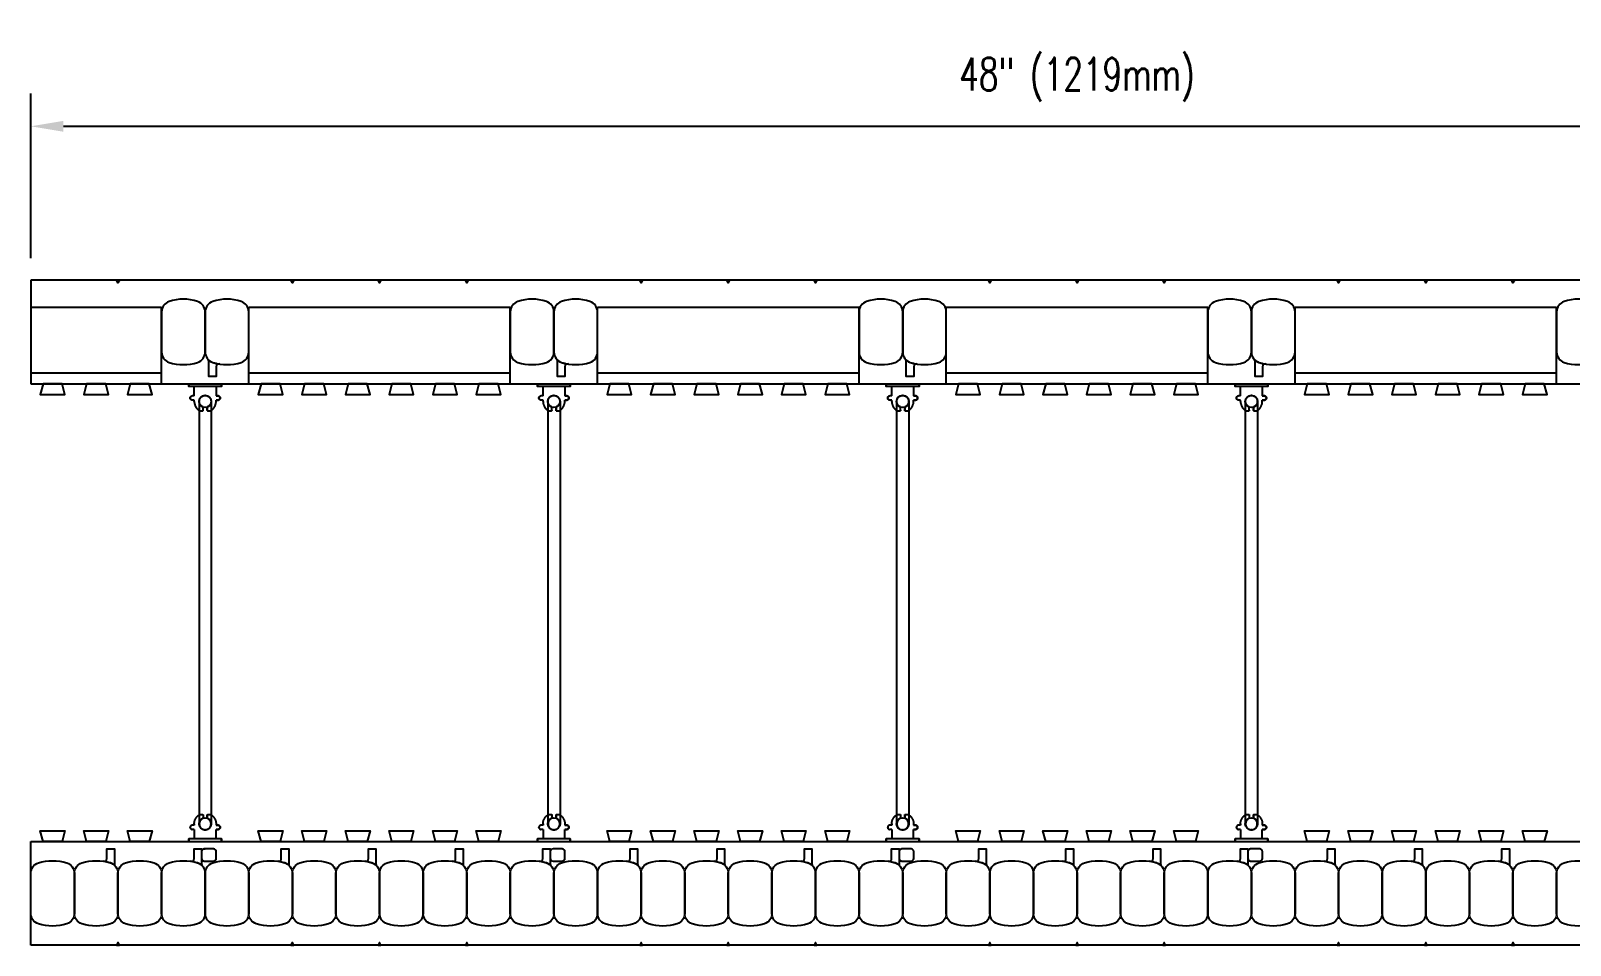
# Model space of a CAD drawing. Header units: inches. Extents: x 321.8 to 375.9, y 102.8 to 155.5.
# Drawn here: x 321.79 to 357.1, y 134.56 to 155.53 of the extents above; entities that cross this region are included whole.
import ezdxf

# ---------------------------------------------------------------- set-up
doc = ezdxf.new("R2010")
doc.units = ezdxf.units.IN
doc.header["$MEASUREMENT"] = 0
for name, color, linetype in [('line25', 2, 'Continuous'), ('LINE50', 5, 'Continuous'), ('LINE9', 9, 'Continuous'), ('TEXT', 4, 'Continuous')]:
    doc.layers.add(name, color=color, linetype=linetype)
doc.styles.add('DIM', font='romans.shx', dxfattribs={"width": 0.7})
doc.dimstyles.new('ext_8', dxfattribs={"dimscale": 8, "dimtxt": 0.09375, "dimasz": 0.09375, "dimexe": 0.09375, "dimexo": 0.0625, "dimgap": 0.0625, "dimtad": 1, "dimdec": 3, "dimzin": 3, "dimdsep": 46, "dimlunit": 4, "dimtxsty": 'DIM', "dimcen": 0.09, "dimdle": 0.09375, "dimclrt": 4, "dimadec": 0, "dimazin": 0, "dimtfac": 1, "dimtdec": 3, "dimtmove": 2, "dimatfit": 3, "dimfxl": 0, "dimfrac": 2, "dimtolj": 1, "dimtzin": 0, "dimarcsym": 0})

# ---------------------------------------------------------------- blocks, each defined once
blk = doc.blocks.new('*D20')
at = {"layer": 'Defpoints', "color": 0}
for p in [(369.786, 153.341), (321.786, 149.814), (369.786, 149.814)]:
    blk.add_point(p, dxfattribs=at)
at = {"layer": 'TEXT', "color": 0, "lineweight": -2}
for p, q in [((321.786, 150.314), (321.786, 154.091)), ((369.786, 150.314), (369.786, 154.091)), ((322.536, 153.341), (369.036, 153.341))]:
    blk.add_line(p, q, dxfattribs=at)
at = {"layer": 'TEXT', "color": 0}
for points in [[(322.536, 153.466), (322.536, 153.216), (321.786, 153.341)], [(369.036, 153.466), (369.036, 153.216), (369.786, 153.341)]]:
    blk.add_solid(points, dxfattribs=at)
at = {"layer": 'TEXT', "color": 4, "insert": (345.786, 154.412), "char_height": 0.75, "attachment_point": 5, "style": 'DIM'}
blk.add_mtext('\\A1;48" (1219mm)', dxfattribs=at)
blk = doc.blocks.new('WEB_CENTRE_TOP_10')
for p, q in [((-0.141, 9.688), (-0.141, 0)), ((0.141, 9.688), (0.141, 0))]:
    blk.add_line(p, q)
for centre in [(0, 9.688), (0, 0)]:
    blk.add_circle(centre, 0.141)
blk = doc.blocks.new('Connector')
blk.add_point((0.271, 0))
at = {"layer": 'LINE9'}
for p, q in [((0, 0.375), (0, -0.375)), ((0.062, -0.375), (0.062, 0.375)), ((0.281, 0.25), (0.062, 0.25))]:
    blk.add_line(p, q, dxfattribs=at)
for points, weights in [([(0.007, 0.375), (0.004, 0.375), (0, 0.375)], [1, 0.972587069138, 0.950305488115]), ([(0.327, 0.343), (0.308, 0.343), (0.281, 0.317), (0.281, 0.297)], [1, 0.85355339, 0.85355339, 1]), ([(0.328, 0.343), (0.327, 0.343), (0.327, 0.343)], [1, 0.70710678, 1]), ([(0.375, 0.297), (0.375, 0.317), (0.348, 0.343), (0.329, 0.343)], [1, 0.85355339, 0.85355339, 1]), ([(0.406, 0.25), (0.546, 0.25), (0.619, 0.131)], [0.958404415409, 0.794674173519, 0.864651571113]), ([(0.619, 0.052), (0.612, 0.049), (0.604, 0.049)], [0.83615024178, 0.892081430621, 1]), ([(0.281, -0.297), (0.281, -0.317), (0.308, -0.343), (0.327, -0.343)], [1, 0.85355339, 0.85355339, 1]), ([(0.327, -0.343), (0.281, -0.343), (0.281, -0.297)], [1, 0.70710678, 1]), ([(0.329, -0.343), (0.348, -0.343), (0.375, -0.317), (0.375, -0.297)], [1, 0.85355339, 0.85355339, 1]), ([(0.375, -0.297), (0.375, -0.343), (0.329, -0.343)], [1, 0.70710678, 1]), ([(0.619, -0.131), (0.546, -0.25), (0.406, -0.25)], [0.864651574428, 0.794674169686, 0.958404415195]), ([(0.604, -0.049), (0.612, -0.049), (0.619, -0.052)], [1, 0.89208144177, 0.836150253337]), ([(0, -0.375), (0.004, -0.375), (0.007, -0.375)], [0.950305488115, 0.972587069138, 1])]:
    blk.add_rational_spline(points, weights, degree=2, dxfattribs=at)
for points, degree in [([(0, 0.375), (0.002, 0.375), (0.005, 0.375), (0.007, 0.375)], 3), ([(0.007, 0.375), (0.021, 0.375), (0.051, 0.375), (0.062, 0.375), (0.062, 0.375)], 3), ([(0.281, 0.25), (0.281, 0.297)], 1), ([(0.327, 0.343), (0.327, 0.343), (0.328, 0.343), (0.328, 0.343)], 3), ([(0.328, 0.343), (0.329, 0.343), (0.329, 0.343), (0.329, 0.343)], 3), ([(0.375, 0.25), (0.375, 0.297)], 1), ([(0.406, 0.25), (0.375, 0.25)], 1), ([(0.406, 0.25), (0.406, 0.25)], 1), ([(0.406, 0.25), (0.406, 0.25)], 1), ([(0.406, 0.25), (0.406, 0.25)], 1), ([(0.406, 0.25), (0.406, 0.25)], 1), ([(0.406, 0.25), (0.406, 0.25)], 1), ([(0.406, 0.25), (0.406, 0.25)], 1), ([(0.406, 0.25), (0.406, 0.25)], 1), ([(0.406, 0.25), (0.406, 0.25)], 1), ([(0.406, 0.25), (0.406, 0.25)], 1), ([(0.406, 0.25), (0.406, 0.25)], 1), ([(0.406, 0.25), (0.406, 0.25)], 1), ([(0.406, 0.25), (0.406, 0.25)], 1), ([(0.406, 0.25), (0.406, 0.25)], 1), ([(0.406, 0.25), (0.406, 0.25)], 1), ([(0.406, 0.25), (0.406, 0.25)], 1), ([(0.406, 0.25), (0.406, 0.25)], 1), ([(0.406, 0.25), (0.406, 0.25)], 1), ([(0.406, 0.25), (0.406, 0.25)], 1), ([(0.406, 0.25), (0.406, 0.25)], 1), ([(0.406, 0.25), (0.406, 0.25)], 1), ([(0.406, 0.25), (0.406, 0.25)], 1), ([(0.406, 0.25), (0.406, 0.25)], 1), ([(0.406, 0.25), (0.406, 0.25)], 1), ([(0.406, 0.25), (0.406, 0.25)], 1), ([(0.604, 0.049), (0.532, 0.049)], 1), ([(0.532, 0.049), (0.532, 0.049)], 1), ([(0.532, 0.049), (0.532, 0.049)], 1), ([(0.532, 0.049), (0.532, 0.049)], 1), ([(0.532, 0.049), (0.532, 0.049)], 1), ([(0.532, 0.049), (0.532, 0.049)], 1), ([(0.532, 0.049), (0.532, 0.049)], 1), ([(0.532, 0.049), (0.532, 0.049)], 1), ([(0.532, 0.049), (0.532, 0.049)], 1), ([(0.532, 0.049), (0.532, 0.049)], 1), ([(0.532, 0.049), (0.532, 0.049)], 1), ([(0.604, 0.049), (0.609, 0.049), (0.614, 0.05), (0.619, 0.052)], 3), ([(0.604, 0.049), (0.604, 0.049)], 1), ([(0.604, 0.049), (0.604, 0.049)], 1), ([(0.604, 0.049), (0.604, 0.049)], 1), ([(0.604, 0.049), (0.604, 0.049)], 1), ([(0.619, 0.131), (0.619, 0.052)], 1), ([(0.619, 0.131), (0.619, 0.131)], 1), ([(0.619, 0.131), (0.619, 0.131)], 1), ([(0.619, 0.131), (0.619, 0.131)], 1), ([(0.619, 0.131), (0.619, 0.131)], 1), ([(0.062, -0.25), (0.281, -0.25)], 1), ([(0.281, -0.297), (0.281, -0.25)], 1), ([(0.281, -0.25), (0.281, -0.297)], 1), ([(0.328, -0.343), (0.328, -0.343), (0.327, -0.343), (0.327, -0.343)], 3), ([(0.329, -0.343), (0.329, -0.343), (0.329, -0.343), (0.328, -0.343)], 3), ([(0.375, -0.25), (0.375, -0.297)], 1), ([(0.375, -0.297), (0.375, -0.25)], 1), ([(0.406, -0.25), (0.375, -0.25)], 1), ([(0.406, -0.25), (0.406, -0.25)], 1), ([(0.406, -0.25), (0.406, -0.25)], 1), ([(0.406, -0.25), (0.406, -0.25)], 1), ([(0.406, -0.25), (0.406, -0.25)], 1), ([(0.406, -0.25), (0.406, -0.25)], 1), ([(0.406, -0.25), (0.406, -0.25)], 1), ([(0.406, -0.25), (0.406, -0.25)], 1), ([(0.406, -0.25), (0.406, -0.25)], 1), ([(0.406, -0.25), (0.406, -0.25)], 1), ([(0.406, -0.25), (0.406, -0.25)], 1), ([(0.406, -0.25), (0.406, -0.25)], 1), ([(0.532, -0.049), (0.604, -0.049)], 1), ([(0.604, -0.049), (0.58, -0.049), (0.556, -0.049), (0.532, -0.049)], 3), ([(0.532, -0.049), (0.532, -0.049)], 1), ([(0.532, -0.049), (0.532, -0.049)], 1), ([(0.532, -0.049), (0.532, -0.049)], 1), ([(0.532, -0.049), (0.532, -0.049)], 1), ([(0.619, -0.052), (0.614, -0.05), (0.609, -0.049), (0.604, -0.049)], 3), ([(0.604, -0.049), (0.604, -0.049)], 1), ([(0.604, -0.049), (0.604, -0.049)], 1), ([(0.604, -0.049), (0.604, -0.049)], 1), ([(0.604, -0.049), (0.604, -0.049)], 1), ([(0.604, -0.049), (0.604, -0.049)], 1), ([(0.604, -0.049), (0.604, -0.049)], 1), ([(0.604, -0.049), (0.604, -0.049)], 1), ([(0.604, -0.049), (0.604, -0.049)], 1), ([(0.619, -0.052), (0.619, -0.131)], 1), ([(0.619, -0.131), (0.619, -0.131)], 1), ([(0.619, -0.131), (0.619, -0.131)], 1), ([(0.619, -0.131), (0.619, -0.131)], 1), ([(0.619, -0.131), (0.619, -0.131)], 1), ([(0.007, -0.375), (0.005, -0.375), (0.002, -0.375), (0, -0.375)], 3), ([(0.062, -0.375), (0.062, -0.375), (0.051, -0.375), (0.021, -0.375), (0.007, -0.375)], 3)]:
    blk.add_open_spline(points, degree=degree, dxfattribs=at)
for points, weights, knots in [([(0.062, 0.375), (0.062, 0.375), (0.046, 0.375), (0.03, 0.375), (0.007, 0.375)], [0.868718858569, 0.861102746415, 1, 0.861102734288, 0.868718859898], [0, 0, 0, 0.5, 0.5, 1, 1, 1]), ([(0.532, 0.049), (0.472, 0.203), (0.333, 0.113), (0.157, 0), (0.333, -0.113), (0.472, -0.203), (0.532, -0.049)], [0.899508922286, 0.599718215298, 1, 0.54226024, 1, 0.599718224335, 0.899508908749], [0, 0, 0, 0.318112, 0.318112, 0.681888, 0.681888, 1, 1, 1]), ([(0.007, -0.375), (0.03, -0.375), (0.046, -0.375), (0.062, -0.375), (0.062, -0.375)], [0.868718859319, 0.861102739573, 1, 0.861102742958, 0.868718858948], [0, 0, 0, 0.5, 0.5, 1, 1, 1])]:
    blk.add_rational_spline(points, weights, degree=2, knots=knots, dxfattribs=at)

msp = doc.modelspace()

# ---------------------------------------------------------------- linework, layer by layer
at = {"layer": 'line25'}
for p, q in [((324.7861, 149.1894), (321.7861, 149.1894)), ((332.7861, 149.1894), (326.7861, 149.1894)), ((340.786, 149.1894), (334.7861, 149.1894)), ((348.7861, 149.1894), (342.786, 149.1894)), ((356.7861, 149.1894), (350.7861, 149.1894)), ((321.7861, 147.4394), (369.7861, 147.4394)), ((321.7861, 136.9394), (369.7861, 136.9394))]:
    msp.add_line(p, q, dxfattribs=at)
for points in [[(322.0672, 147.4394), (322.0049, 147.1894), (322.5672, 147.1894), (322.5049, 147.4394)], [(323.0672, 147.4394), (323.0049, 147.1894), (323.5672, 147.1894), (323.5049, 147.4394)], [(324.0672, 147.4394), (324.0049, 147.1894), (324.5672, 147.1894), (324.5049, 147.4394)], [(327.0672, 147.4394), (327.0049, 147.1894), (327.5672, 147.1894), (327.5049, 147.4394)], [(328.0672, 147.4394), (328.0049, 147.1894), (328.5672, 147.1894), (328.5049, 147.4394)], [(329.0672, 147.4394), (329.0049, 147.1894), (329.5672, 147.1894), (329.5049, 147.4394)], [(330.0672, 147.4394), (330.0049, 147.1894), (330.5672, 147.1894), (330.5049, 147.4394)], [(331.0672, 147.4394), (331.0049, 147.1894), (331.5672, 147.1894), (331.5049, 147.4394)], [(332.0672, 147.4394), (332.0049, 147.1894), (332.5672, 147.1894), (332.5049, 147.4394)], [(335.0672, 147.4394), (335.0049, 147.1894), (335.5672, 147.1894), (335.5049, 147.4394)], [(336.0672, 147.4394), (336.0049, 147.1894), (336.5672, 147.1894), (336.5049, 147.4394)], [(337.0672, 147.4394), (337.0049, 147.1894), (337.5672, 147.1894), (337.5049, 147.4394)], [(338.0672, 147.4394), (338.0049, 147.1894), (338.5672, 147.1894), (338.5049, 147.4394)], [(339.0672, 147.4394), (339.0049, 147.1894), (339.5672, 147.1894), (339.5049, 147.4394)], [(340.0672, 147.4394), (340.0049, 147.1894), (340.5672, 147.1894), (340.5049, 147.4394)], [(343.0672, 147.4394), (343.0049, 147.1894), (343.5672, 147.1894), (343.5049, 147.4394)], [(344.0672, 147.4394), (344.0049, 147.1894), (344.5672, 147.1894), (344.5049, 147.4394)], [(345.0672, 147.4394), (345.0049, 147.1894), (345.5672, 147.1894), (345.5049, 147.4394)], [(346.0672, 147.4394), (346.0049, 147.1894), (346.5672, 147.1894), (346.5049, 147.4394)], [(347.0672, 147.4394), (347.0049, 147.1894), (347.5672, 147.1894), (347.5049, 147.4394)], [(348.0672, 147.4394), (348.0049, 147.1894), (348.5672, 147.1894), (348.5049, 147.4394)], [(351.0672, 147.4394), (351.0049, 147.1894), (351.5672, 147.1894), (351.5049, 147.4394)], [(352.0672, 147.4394), (352.0049, 147.1894), (352.5672, 147.1894), (352.5049, 147.4394)], [(353.0672, 147.4394), (353.0049, 147.1894), (353.5672, 147.1894), (353.5049, 147.4394)], [(354.0672, 147.4394), (354.0049, 147.1894), (354.5672, 147.1894), (354.5049, 147.4394)], [(355.0672, 147.4394), (355.0049, 147.1894), (355.5672, 147.1894), (355.5049, 147.4394)], [(356.0672, 147.4394), (356.0049, 147.1894), (356.5672, 147.1894), (356.5049, 147.4394)], [(322.0672, 136.9394), (322.0049, 137.1894), (322.5672, 137.1894), (322.5049, 136.9394)], [(323.0672, 136.9394), (323.0049, 137.1894), (323.5672, 137.1894), (323.5049, 136.9394)], [(324.0672, 136.9394), (324.0049, 137.1894), (324.5672, 137.1894), (324.5049, 136.9394)], [(327.0672, 136.9394), (327.0049, 137.1894), (327.5672, 137.1894), (327.5049, 136.9394)], [(328.0672, 136.9394), (328.0049, 137.1894), (328.5672, 137.1894), (328.5049, 136.9394)], [(329.0672, 136.9394), (329.0049, 137.1894), (329.5672, 137.1894), (329.5049, 136.9394)], [(330.0672, 136.9394), (330.0049, 137.1894), (330.5672, 137.1894), (330.5049, 136.9394)], [(331.0672, 136.9394), (331.0049, 137.1894), (331.5672, 137.1894), (331.5049, 136.9394)], [(332.0672, 136.9394), (332.0049, 137.1894), (332.5672, 137.1894), (332.5049, 136.9394)], [(335.0672, 136.9394), (335.0049, 137.1894), (335.5672, 137.1894), (335.5049, 136.9394)], [(336.0672, 136.9394), (336.0049, 137.1894), (336.5672, 137.1894), (336.5049, 136.9394)], [(337.0672, 136.9394), (337.0049, 137.1894), (337.5672, 137.1894), (337.5049, 136.9394)], [(338.0672, 136.9394), (338.0049, 137.1894), (338.5672, 137.1894), (338.5049, 136.9394)], [(339.0672, 136.9394), (339.0049, 137.1894), (339.5672, 137.1894), (339.5049, 136.9394)], [(340.0672, 136.9394), (340.0049, 137.1894), (340.5672, 137.1894), (340.5049, 136.9394)], [(343.0672, 136.9394), (343.0049, 137.1894), (343.5672, 137.1894), (343.5049, 136.9394)], [(344.0672, 136.9394), (344.0049, 137.1894), (344.5672, 137.1894), (344.5049, 136.9394)], [(345.0672, 136.9394), (345.0049, 137.1894), (345.5672, 137.1894), (345.5049, 136.9394)], [(346.0672, 136.9394), (346.0049, 137.1894), (346.5672, 137.1894), (346.5049, 136.9394)], [(347.0672, 136.9394), (347.0049, 137.1894), (347.5672, 137.1894), (347.5049, 136.9394)], [(348.0672, 136.9394), (348.0049, 137.1894), (348.5672, 137.1894), (348.5049, 136.9394)], [(351.0672, 136.9394), (351.0049, 137.1894), (351.5672, 137.1894), (351.5049, 136.9394)], [(352.0672, 136.9394), (352.0049, 137.1894), (352.5672, 137.1894), (352.5049, 136.9394)], [(353.0672, 136.9394), (353.0049, 137.1894), (353.5672, 137.1894), (353.5049, 136.9394)], [(354.0672, 136.9394), (354.0049, 137.1894), (354.5672, 137.1894), (354.5049, 136.9394)], [(355.0672, 136.9394), (355.0049, 137.1894), (355.5672, 137.1894), (355.5049, 136.9394)], [(356.0672, 136.9394), (356.0049, 137.1894), (356.5672, 137.1894), (356.5049, 136.9394)]]:
    msp.add_lwpolyline(points, close=True, dxfattribs=at)
at = {"layer": 'LINE50'}
for p, q in [((321.7861, 149.8144), (321.7861, 147.4394)), ((369.7861, 149.8144), (321.7861, 149.8144)), ((321.7861, 134.5644), (321.7861, 136.9394)), ((369.7861, 134.5644), (321.7861, 134.5644))]:
    msp.add_line(p, q, dxfattribs=at)
at = {"layer": 'LINE9'}
for p, q in [((324.7861, 147.4394), (324.7861, 149.1894)), ((326.7861, 147.4394), (326.7861, 149.1894)), ((332.7861, 147.4394), (332.7861, 149.1894)), ((334.7861, 147.4394), (334.7861, 149.1894)), ((340.786, 147.4394), (340.786, 149.1894)), ((342.786, 147.4394), (342.786, 149.1894)), ((348.7861, 147.4394), (348.7861, 149.1894)), ((350.7861, 147.4394), (350.7861, 149.1894)), ((356.7861, 147.4394), (356.7861, 149.1894)), ((321.7861, 147.6894), (324.7861, 147.6894)), ((326.7861, 147.6894), (332.7861, 147.6894)), ((334.7861, 147.6894), (340.786, 147.6894)), ((342.786, 147.6894), (348.7861, 147.6894)), ((350.7861, 147.6894), (356.7861, 147.6894)), ((325.7653, 136.7709), (325.7861, 136.7709))]:
    msp.add_line(p, q, dxfattribs=at)
for points in [[(323.8173, 149.8144), (323.7861, 149.7499), (323.7548, 149.8144)], [(327.8173, 149.8144), (327.7861, 149.7499), (327.7548, 149.8144)], [(329.8173, 149.8144), (329.7861, 149.7499), (329.7548, 149.8144)], [(331.8173, 149.8144), (331.7861, 149.7499), (331.7548, 149.8144)], [(335.8173, 149.8144), (335.7861, 149.7499), (335.7548, 149.8144)], [(337.8173, 149.8144), (337.7861, 149.7499), (337.7548, 149.8144)], [(339.8173, 149.8144), (339.7861, 149.7499), (339.7548, 149.8144)], [(343.8173, 149.8144), (343.7861, 149.7499), (343.7548, 149.8144)], [(345.8173, 149.8144), (345.7861, 149.7499), (345.7548, 149.8144)], [(347.8173, 149.8144), (347.7861, 149.7499), (347.7548, 149.8144)], [(351.8173, 149.8144), (351.7861, 149.7499), (351.7548, 149.8144)], [(353.8173, 149.8144), (353.7861, 149.7499), (353.7548, 149.8144)], [(355.8173, 149.8144), (355.7861, 149.7499), (355.7548, 149.8144)], [(323.8173, 134.5644), (323.7861, 134.6289), (323.7548, 134.5644)], [(327.8173, 134.5644), (327.7861, 134.6289), (327.7548, 134.5644)], [(329.8173, 134.5644), (329.7861, 134.6289), (329.7548, 134.5644)], [(331.8173, 134.5644), (331.7861, 134.6289), (331.7548, 134.5644)], [(335.8173, 134.5644), (335.7861, 134.6289), (335.7548, 134.5644)], [(337.8173, 134.5644), (337.7861, 134.6289), (337.7548, 134.5644)], [(339.8173, 134.5644), (339.7861, 134.6289), (339.7548, 134.5644)], [(343.8173, 134.5644), (343.7861, 134.6289), (343.7548, 134.5644)], [(345.8173, 134.5644), (345.7861, 134.6289), (345.7548, 134.5644)], [(347.8173, 134.5644), (347.7861, 134.6289), (347.7548, 134.5644)], [(351.8173, 134.5644), (351.7861, 134.6289), (351.7548, 134.5644)], [(353.8173, 134.5644), (353.7861, 134.6289), (353.7548, 134.5644)], [(355.8173, 134.5644), (355.7861, 134.6289), (355.7548, 134.5644)]]:
    msp.add_lwpolyline(points, close=True, dxfattribs=at)
for points in [[(324.9592, 147.9284, 0.1576708), (325.613, 147.9284, 0.3253046), (325.7861, 148.1663), (325.7861, 149.0875, 0.3253046), (325.613, 149.3254, 0.1576708), (324.9592, 149.3254, 0.3253046), (324.7861, 149.0875), (324.7861, 148.1663, 0.3253046)], [(325.9592, 147.9284, 0.1576708), (326.613, 147.9284, 0.3253046), (326.7861, 148.1663), (326.7861, 149.0875, 0.3253046), (326.613, 149.3254, 0.1576708), (325.9592, 149.3254, 0.3253046), (325.7861, 149.0875), (325.7861, 148.1663, 0.3253046)], [(332.9592, 147.9284, 0.1576708), (333.613, 147.9284, 0.3253046), (333.7861, 148.1663), (333.7861, 149.0875, 0.3253046), (333.613, 149.3254, 0.1576708), (332.9592, 149.3254, 0.3253046), (332.7861, 149.0875), (332.7861, 148.1663, 0.3253046)], [(333.9592, 147.9284, 0.1576708), (334.613, 147.9284, 0.3253046), (334.7861, 148.1663), (334.7861, 149.0875, 0.3253046), (334.613, 149.3254, 0.1576708), (333.9592, 149.3254, 0.3253046), (333.7861, 149.0875), (333.7861, 148.1663, 0.3253046)], [(340.9591, 147.9284, 0.1576708), (341.6129, 147.9284, 0.3253046), (341.786, 148.1663), (341.786, 149.0875, 0.3253046), (341.6129, 149.3254, 0.1576708), (340.9591, 149.3254, 0.3253046), (340.786, 149.0875), (340.786, 148.1663, 0.3253046)], [(341.9591, 147.9284, 0.1576708), (342.6129, 147.9284, 0.3253046), (342.786, 148.1663), (342.786, 149.0875, 0.3253046), (342.6129, 149.3254, 0.1576708), (341.9591, 149.3254, 0.3253046), (341.786, 149.0875), (341.786, 148.1663, 0.3253046)], [(348.9592, 147.9284, 0.1576708), (349.613, 147.9284, 0.3253046), (349.7861, 148.1663), (349.7861, 149.0875, 0.3253046), (349.613, 149.3254, 0.1576708), (348.9592, 149.3254, 0.3253046), (348.7861, 149.0875), (348.7861, 148.1663, 0.3253046)], [(349.9592, 147.9284, 0.1576708), (350.613, 147.9284, 0.3253046), (350.7861, 148.1663), (350.7861, 149.0875, 0.3253046), (350.613, 149.3254, 0.1576708), (349.9592, 149.3254, 0.3253046), (349.7861, 149.0875), (349.7861, 148.1663, 0.3253046)], [(356.9592, 147.9284, 0.1576708), (357.613, 147.9284, 0.3253046), (357.7861, 148.1663), (357.7861, 149.0875, 0.3253046), (357.613, 149.3254, 0.1576708), (356.9592, 149.3254, 0.3253046), (356.7861, 149.0875), (356.7861, 148.1663, 0.3253046)], [(325.9592, 147.9284, 0.0372667), (326.1128, 147.8911, 0.4630356), (326.0402, 147.8295), (326.0402, 147.6079), (325.8693, 147.6079), (325.8693, 147.9539, 0.1890024), (325.8527, 147.9964, 0.1284074)], [(333.9592, 147.9284, 0.0372667), (334.1128, 147.8911, 0.4630356), (334.0402, 147.8295), (334.0402, 147.6079), (333.8693, 147.6079), (333.8693, 147.9539, 0.1890024), (333.8527, 147.9964, 0.1284074)], [(341.9591, 147.9284, 0.0372667), (342.1128, 147.8911, 0.4630356), (342.0401, 147.8295), (342.0401, 147.6079), (341.8692, 147.6079), (341.8692, 147.9539, 0.1890024), (341.8526, 147.9964, 0.1284074)], [(349.9592, 147.9284, 0.0372667), (350.1128, 147.8911, 0.4630356), (350.0402, 147.8295), (350.0402, 147.6079), (349.8693, 147.6079), (349.8693, 147.9539, 0.1890024), (349.8527, 147.9964, 0.1284074)], [(323.613, 136.4504, 0.0372667), (323.4593, 136.4877, 0.4630356), (323.532, 136.5493), (323.532, 136.7709), (323.7028, 136.7709), (323.7028, 136.4249, 0.1890024), (323.7195, 136.3824, 0.1284074)], [(325.613, 136.4504, 0.0372667), (325.4593, 136.4877, 0.4630356), (325.532, 136.5493), (325.532, 136.7709), (325.7028, 136.7709), (325.7028, 136.4249, 0.1890024), (325.7195, 136.3824, 0.1284074)], [(325.7028, 136.5559, 0.4142136), (325.7653, 136.4934), (325.9777, 136.4934, 0.4142136), (326.0402, 136.5559), (326.0402, 136.7084, 0.4142136), (325.9777, 136.7709), (325.7653, 136.7709, 0.4142136), (325.7028, 136.7084)], [(327.613, 136.4504, 0.0372667), (327.4593, 136.4877, 0.4630356), (327.532, 136.5493), (327.532, 136.7709), (327.7028, 136.7709), (327.7028, 136.4249, 0.1890024), (327.7195, 136.3824, 0.1284074)], [(329.613, 136.4504, 0.0372667), (329.4593, 136.4877, 0.4630356), (329.532, 136.5493), (329.532, 136.7709), (329.7028, 136.7709), (329.7028, 136.4249, 0.1890024), (329.7195, 136.3824, 0.1284074)], [(331.613, 136.4504, 0.0372667), (331.4593, 136.4877, 0.4630356), (331.532, 136.5493), (331.532, 136.7709), (331.7028, 136.7709), (331.7028, 136.4249, 0.1890024), (331.7195, 136.3824, 0.1284074)], [(333.613, 136.4504, 0.0372667), (333.4593, 136.4877, 0.4630356), (333.532, 136.5493), (333.532, 136.7709), (333.7028, 136.7709), (333.7028, 136.4249, 0.1890024), (333.7195, 136.3824, 0.1284074)], [(333.7028, 136.5559, 0.4142136), (333.7653, 136.4934), (333.9777, 136.4934, 0.4142136), (334.0402, 136.5559), (334.0402, 136.7084, 0.4142136), (333.9777, 136.7709), (333.7653, 136.7709, 0.4142136), (333.7028, 136.7084)], [(335.613, 136.4504, 0.0372667), (335.4593, 136.4877, 0.4630356), (335.532, 136.5493), (335.532, 136.7709), (335.7028, 136.7709), (335.7028, 136.4249, 0.1890024), (335.7195, 136.3824, 0.1284074)], [(337.613, 136.4504, 0.0372667), (337.4593, 136.4877, 0.4630356), (337.532, 136.5493), (337.532, 136.7709), (337.7028, 136.7709), (337.7028, 136.4249, 0.1890024), (337.7195, 136.3824, 0.1284074)], [(339.613, 136.4504, 0.0372667), (339.4593, 136.4877, 0.4630356), (339.532, 136.5493), (339.532, 136.7709), (339.7028, 136.7709), (339.7028, 136.4249, 0.1890024), (339.7195, 136.3824, 0.1284074)], [(341.613, 136.4504, 0.0372667), (341.4593, 136.4877, 0.4630356), (341.532, 136.5493), (341.532, 136.7709), (341.7028, 136.7709), (341.7028, 136.4249, 0.1890024), (341.7195, 136.3824, 0.1284074)], [(341.7028, 136.5559, 0.4142136), (341.7653, 136.4934), (341.9777, 136.4934, 0.4142136), (342.0402, 136.5559), (342.0402, 136.7084, 0.4142136), (341.9777, 136.7709), (341.7653, 136.7709, 0.4142136), (341.7028, 136.7084)], [(343.613, 136.4504, 0.0372667), (343.4593, 136.4877, 0.4630356), (343.532, 136.5493), (343.532, 136.7709), (343.7028, 136.7709), (343.7028, 136.4249, 0.1890024), (343.7195, 136.3824, 0.1284074)], [(345.613, 136.4504, 0.0372667), (345.4593, 136.4877, 0.4630356), (345.532, 136.5493), (345.532, 136.7709), (345.7028, 136.7709), (345.7028, 136.4249, 0.1890024), (345.7195, 136.3824, 0.1284074)], [(347.613, 136.4504, 0.0372667), (347.4593, 136.4877, 0.4630356), (347.532, 136.5493), (347.532, 136.7709), (347.7028, 136.7709), (347.7028, 136.4249, 0.1890024), (347.7195, 136.3824, 0.1284074)], [(349.613, 136.4504, 0.0372667), (349.4593, 136.4877, 0.4630356), (349.532, 136.5493), (349.532, 136.7709), (349.7028, 136.7709), (349.7028, 136.4249, 0.1890024), (349.7195, 136.3824, 0.1284074)], [(349.7028, 136.5559, 0.4142136), (349.7653, 136.4934), (349.9777, 136.4934, 0.4142136), (350.0402, 136.5559), (350.0402, 136.7084, 0.4142136), (349.9777, 136.7709), (349.7653, 136.7709, 0.4142136), (349.7028, 136.7084)], [(351.613, 136.4504, 0.0372667), (351.4593, 136.4877, 0.4630356), (351.532, 136.5493), (351.532, 136.7709), (351.7028, 136.7709), (351.7028, 136.4249, 0.1890024), (351.7195, 136.3824, 0.1284074)], [(353.613, 136.4504, 0.0372667), (353.4593, 136.4877, 0.4630356), (353.532, 136.5493), (353.532, 136.7709), (353.7028, 136.7709), (353.7028, 136.4249, 0.1890024), (353.7195, 136.3824, 0.1284074)], [(355.613, 136.4504, 0.0372667), (355.4593, 136.4877, 0.4630356), (355.532, 136.5493), (355.532, 136.7709), (355.7028, 136.7709), (355.7028, 136.4249, 0.1890024), (355.7195, 136.3824, 0.1284074)], [(321.9592, 136.4504, -0.1576708), (322.613, 136.4504, -0.3253046), (322.7861, 136.2125), (322.7861, 135.2913, -0.3253046), (322.613, 135.0534, -0.1576708), (321.9592, 135.0534, -0.3253046), (321.7861, 135.2913), (321.7861, 136.2125, -0.3253046)], [(322.9592, 136.4504, -0.1576708), (323.613, 136.4504, -0.3253046), (323.7861, 136.2125), (323.7861, 135.2913, -0.3253046), (323.613, 135.0534, -0.1576708), (322.9592, 135.0534, -0.3253046), (322.7861, 135.2913), (322.7861, 136.2125, -0.3253046)], [(323.9592, 136.4504, -0.1576708), (324.613, 136.4504, -0.3253046), (324.7861, 136.2125), (324.7861, 135.2913, -0.3253046), (324.613, 135.0534, -0.1576708), (323.9592, 135.0534, -0.3253046), (323.7861, 135.2913), (323.7861, 136.2125, -0.3253046)], [(324.9592, 136.4504, -0.1576708), (325.613, 136.4504, -0.3253046), (325.7861, 136.2125), (325.7861, 135.2913, -0.3253046), (325.613, 135.0534, -0.1576708), (324.9592, 135.0534, -0.3253046), (324.7861, 135.2913), (324.7861, 136.2125, -0.3253046)], [(325.9592, 136.4504, -0.1576708), (326.613, 136.4504, -0.3253046), (326.7861, 136.2125), (326.7861, 135.2913, -0.3253046), (326.613, 135.0534, -0.1576708), (325.9592, 135.0534, -0.3253046), (325.7861, 135.2913), (325.7861, 136.2125, -0.3253046)], [(326.9592, 136.4504, -0.1576708), (327.613, 136.4504, -0.3253046), (327.7861, 136.2125), (327.7861, 135.2913, -0.3253046), (327.613, 135.0534, -0.1576708), (326.9592, 135.0534, -0.3253046), (326.7861, 135.2913), (326.7861, 136.2125, -0.3253046)], [(327.9592, 136.4504, -0.1576708), (328.613, 136.4504, -0.3253046), (328.7861, 136.2125), (328.7861, 135.2913, -0.3253046), (328.613, 135.0534, -0.1576708), (327.9592, 135.0534, -0.3253046), (327.7861, 135.2913), (327.7861, 136.2125, -0.3253046)], [(328.9592, 136.4504, -0.1576708), (329.613, 136.4504, -0.3253046), (329.7861, 136.2125), (329.7861, 135.2913, -0.3253046), (329.613, 135.0534, -0.1576708), (328.9592, 135.0534, -0.3253046), (328.7861, 135.2913), (328.7861, 136.2125, -0.3253046)], [(329.9592, 136.4504, -0.1576708), (330.613, 136.4504, -0.3253046), (330.7861, 136.2125), (330.7861, 135.2913, -0.3253046), (330.613, 135.0534, -0.1576708), (329.9592, 135.0534, -0.3253046), (329.7861, 135.2913), (329.7861, 136.2125, -0.3253046)], [(330.9592, 136.4504, -0.1576708), (331.613, 136.4504, -0.3253046), (331.7861, 136.2125), (331.7861, 135.2913, -0.3253046), (331.613, 135.0534, -0.1576708), (330.9592, 135.0534, -0.3253046), (330.7861, 135.2913), (330.7861, 136.2125, -0.3253046)], [(331.9592, 136.4504, -0.1576708), (332.613, 136.4504, -0.3253046), (332.7861, 136.2125), (332.7861, 135.2913, -0.3253046), (332.613, 135.0534, -0.1576708), (331.9592, 135.0534, -0.3253046), (331.7861, 135.2913), (331.7861, 136.2125, -0.3253046)], [(332.9592, 136.4504, -0.1576708), (333.613, 136.4504, -0.3253046), (333.7861, 136.2125), (333.7861, 135.2913, -0.3253046), (333.613, 135.0534, -0.1576708), (332.9592, 135.0534, -0.3253046), (332.7861, 135.2913), (332.7861, 136.2125, -0.3253046)], [(333.9592, 136.4504, -0.1576708), (334.613, 136.4504, -0.3253046), (334.7861, 136.2125), (334.7861, 135.2913, -0.3253046), (334.613, 135.0534, -0.1576708), (333.9592, 135.0534, -0.3253046), (333.7861, 135.2913), (333.7861, 136.2125, -0.3253046)], [(334.9592, 136.4504, -0.1576708), (335.613, 136.4504, -0.3253046), (335.7861, 136.2125), (335.7861, 135.2913, -0.3253046), (335.613, 135.0534, -0.1576708), (334.9592, 135.0534, -0.3253046), (334.7861, 135.2913), (334.7861, 136.2125, -0.3253046)], [(335.9592, 136.4504, -0.1576708), (336.613, 136.4504, -0.3253046), (336.7861, 136.2125), (336.7861, 135.2913, -0.3253046), (336.613, 135.0534, -0.1576708), (335.9592, 135.0534, -0.3253046), (335.7861, 135.2913), (335.7861, 136.2125, -0.3253046)], [(336.9592, 136.4504, -0.1576708), (337.613, 136.4504, -0.3253046), (337.7861, 136.2125), (337.7861, 135.2913, -0.3253046), (337.613, 135.0534, -0.1576708), (336.9592, 135.0534, -0.3253046), (336.7861, 135.2913), (336.7861, 136.2125, -0.3253046)], [(337.9592, 136.4504, -0.1576708), (338.613, 136.4504, -0.3253046), (338.7861, 136.2125), (338.7861, 135.2913, -0.3253046), (338.613, 135.0534, -0.1576708), (337.9592, 135.0534, -0.3253046), (337.7861, 135.2913), (337.7861, 136.2125, -0.3253046)], [(338.9592, 136.4504, -0.1576708), (339.613, 136.4504, -0.3253046), (339.7861, 136.2125), (339.7861, 135.2913, -0.3253046), (339.613, 135.0534, -0.1576708), (338.9592, 135.0534, -0.3253046), (338.7861, 135.2913), (338.7861, 136.2125, -0.3253046)], [(339.9592, 136.4504, -0.1576708), (340.613, 136.4504, -0.3253046), (340.7861, 136.2125), (340.7861, 135.2913, -0.3253046), (340.613, 135.0534, -0.1576708), (339.9592, 135.0534, -0.3253046), (339.7861, 135.2913), (339.7861, 136.2125, -0.3253046)], [(340.9592, 136.4504, -0.1576708), (341.613, 136.4504, -0.3253046), (341.7861, 136.2125), (341.7861, 135.2913, -0.3253046), (341.613, 135.0534, -0.1576708), (340.9592, 135.0534, -0.3253046), (340.7861, 135.2913), (340.7861, 136.2125, -0.3253046)], [(341.9592, 136.4504, -0.1576708), (342.613, 136.4504, -0.3253046), (342.7861, 136.2125), (342.7861, 135.2913, -0.3253046), (342.613, 135.0534, -0.1576708), (341.9592, 135.0534, -0.3253046), (341.7861, 135.2913), (341.7861, 136.2125, -0.3253046)], [(342.9592, 136.4504, -0.1576708), (343.613, 136.4504, -0.3253046), (343.7861, 136.2125), (343.7861, 135.2913, -0.3253046), (343.613, 135.0534, -0.1576708), (342.9592, 135.0534, -0.3253046), (342.7861, 135.2913), (342.7861, 136.2125, -0.3253046)], [(343.9592, 136.4504, -0.1576708), (344.613, 136.4504, -0.3253046), (344.7861, 136.2125), (344.7861, 135.2913, -0.3253046), (344.613, 135.0534, -0.1576708), (343.9592, 135.0534, -0.3253046), (343.7861, 135.2913), (343.7861, 136.2125, -0.3253046)], [(344.9592, 136.4504, -0.1576708), (345.613, 136.4504, -0.3253046), (345.7861, 136.2125), (345.7861, 135.2913, -0.3253046), (345.613, 135.0534, -0.1576708), (344.9592, 135.0534, -0.3253046), (344.7861, 135.2913), (344.7861, 136.2125, -0.3253046)], [(345.9592, 136.4504, -0.1576708), (346.613, 136.4504, -0.3253046), (346.7861, 136.2125), (346.7861, 135.2913, -0.3253046), (346.613, 135.0534, -0.1576708), (345.9592, 135.0534, -0.3253046), (345.7861, 135.2913), (345.7861, 136.2125, -0.3253046)], [(346.9592, 136.4504, -0.1576708), (347.613, 136.4504, -0.3253046), (347.7861, 136.2125), (347.7861, 135.2913, -0.3253046), (347.613, 135.0534, -0.1576708), (346.9592, 135.0534, -0.3253046), (346.7861, 135.2913), (346.7861, 136.2125, -0.3253046)], [(347.9592, 136.4504, -0.1576708), (348.613, 136.4504, -0.3253046), (348.7861, 136.2125), (348.7861, 135.2913, -0.3253046), (348.613, 135.0534, -0.1576708), (347.9592, 135.0534, -0.3253046), (347.7861, 135.2913), (347.7861, 136.2125, -0.3253046)], [(348.9592, 136.4504, -0.1576708), (349.613, 136.4504, -0.3253046), (349.7861, 136.2125), (349.7861, 135.2913, -0.3253046), (349.613, 135.0534, -0.1576708), (348.9592, 135.0534, -0.3253046), (348.7861, 135.2913), (348.7861, 136.2125, -0.3253046)], [(349.9592, 136.4504, -0.1576708), (350.613, 136.4504, -0.3253046), (350.7861, 136.2125), (350.7861, 135.2913, -0.3253046), (350.613, 135.0534, -0.1576708), (349.9592, 135.0534, -0.3253046), (349.7861, 135.2913), (349.7861, 136.2125, -0.3253046)], [(350.9592, 136.4504, -0.1576708), (351.613, 136.4504, -0.3253046), (351.7861, 136.2125), (351.7861, 135.2913, -0.3253046), (351.613, 135.0534, -0.1576708), (350.9592, 135.0534, -0.3253046), (350.7861, 135.2913), (350.7861, 136.2125, -0.3253046)], [(351.9592, 136.4504, -0.1576708), (352.613, 136.4504, -0.3253046), (352.7861, 136.2125), (352.7861, 135.2913, -0.3253046), (352.613, 135.0534, -0.1576708), (351.9592, 135.0534, -0.3253046), (351.7861, 135.2913), (351.7861, 136.2125, -0.3253046)], [(352.9592, 136.4504, -0.1576708), (353.613, 136.4504, -0.3253046), (353.7861, 136.2125), (353.7861, 135.2913, -0.3253046), (353.613, 135.0534, -0.1576708), (352.9592, 135.0534, -0.3253046), (352.7861, 135.2913), (352.7861, 136.2125, -0.3253046)], [(353.9592, 136.4504, -0.1576708), (354.613, 136.4504, -0.3253046), (354.7861, 136.2125), (354.7861, 135.2913, -0.3253046), (354.613, 135.0534, -0.1576708), (353.9592, 135.0534, -0.3253046), (353.7861, 135.2913), (353.7861, 136.2125, -0.3253046)], [(354.9592, 136.4504, -0.1576708), (355.613, 136.4504, -0.3253046), (355.7861, 136.2125), (355.7861, 135.2913, -0.3253046), (355.613, 135.0534, -0.1576708), (354.9592, 135.0534, -0.3253046), (354.7861, 135.2913), (354.7861, 136.2125, -0.3253046)], [(355.9592, 136.4504, -0.1576708), (356.613, 136.4504, -0.3253046), (356.7861, 136.2125), (356.7861, 135.2913, -0.3253046), (356.613, 135.0534, -0.1576708), (355.9592, 135.0534, -0.3253046), (355.7861, 135.2913), (355.7861, 136.2125, -0.3253046)], [(356.9592, 136.4504, -0.1576708), (357.613, 136.4504, -0.3253046), (357.7861, 136.2125), (357.7861, 135.2913, -0.3253046), (357.613, 135.0534, -0.1576708), (356.9592, 135.0534, -0.3253046), (356.7861, 135.2913), (356.7861, 136.2125, -0.3253046)]]:
    msp.add_lwpolyline(points, format="xyb", close=True, dxfattribs=at)

# ---------------------------------------------------------------- block references
at = {"xscale": -1, "rotation": 90}
for p in [(325.7861, 147.4394), (333.7861, 147.4394), (341.7861, 147.4394), (349.7861, 147.4394)]:
    msp.add_blockref('Connector', p, dxfattribs=at)
at = {"rotation": 90}
for p in [(325.7861, 136.9394), (333.7861, 136.9394), (341.7861, 136.9394), (349.7861, 136.9394)]:
    msp.add_blockref('Connector', p, dxfattribs=at)
at = {"layer": 'LINE9'}
for p in [(325.7861, 137.3454), (333.7861, 137.3454), (341.7861, 137.3454), (349.7861, 137.3454)]:
    msp.add_blockref('WEB_CENTRE_TOP_10', p, dxfattribs=at)

# ---------------------------------------------------------------- dimensions: what is measured, and where the dimension line sits
at = {"layer": 'TEXT'}
dim = msp.add_linear_dim(base=(369.7861, 153.3409), p1=(321.7861, 149.8144), p2=(369.7861, 149.8144), text='48" (1219mm)', dimstyle='ext_8', dxfattribs=at)
dim.commit()
dim.dimension.update_dxf_attribs({"geometry": '*D20', "text_midpoint": (345.7861, 154.4123)})

doc.saveas('drawing.dxf')
